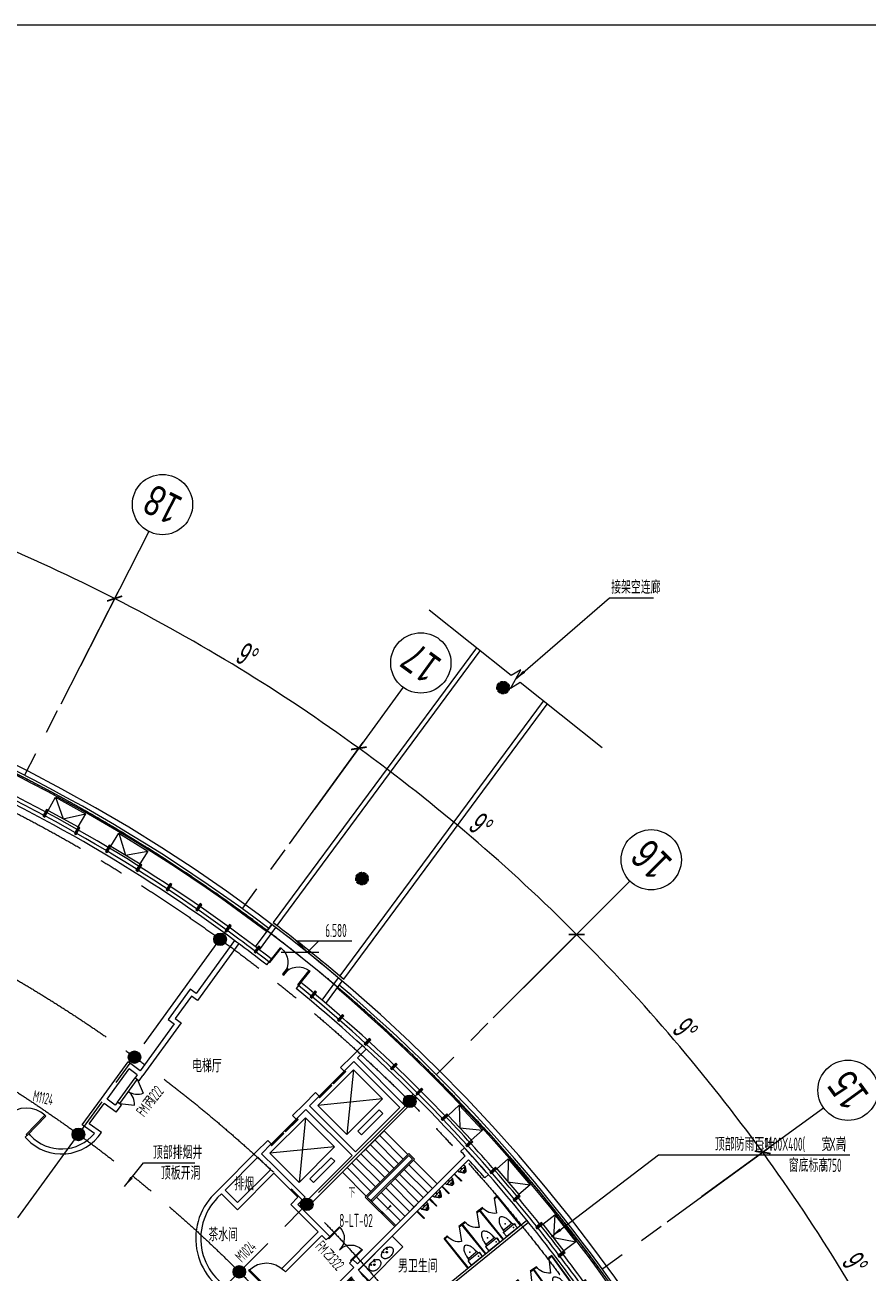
# Model space of a CAD drawing. Extents: x 104132 to 3338343, y -1228862 to 1409848.
# Drawn here: x 500422 to 534000, y 134653 to 184338 of the extents above; entities that cross this region are included whole.
import ezdxf
from ezdxf.enums import TextEntityAlignment as Align

# ---------------------------------------------------------------- set-up
doc = ezdxf.new("R2010")
doc.units = 0
for name, pattern in [('CENTER', [50.8, 31.75, -6.35, 6.35, -6.35]), ('CENTER2', [28.575, 19.05, -3.175, 3.175, -3.175]), ('DASH', [0.35, 0.25, -0.1])]:
    doc.linetypes.add(name, pattern=pattern)
doc.layers.get('0').update_dxf_attribs({"color": 8})
doc.layers.get('Defpoints').update_dxf_attribs({"color": 8})
for name, color, linetype in [('#标注', 8, 'Continuous'), ('#轴线', 8, 'CENTER2'), ('150高门槛', 8, 'Continuous'), ('A-AL', 8, 'Continuous'), ('A-COLS-PLAN-C', 8, 'DASH'), ('A-COLS-PLAN-S', 8, 'Continuous'), ('A-FIXT', 8, 'Continuous'), ('A-FLOR-UNDR', 8, 'Continuous'), ('A-GLAZ', 8, 'Continuous'), ('A-STRS-HRAL', 8, 'Continuous'), ('C-NAME', 8, 'Continuous'), ('C-SHET-SHBD', 8, 'Continuous'), ('dim', 8, 'Continuous'), ('DIM_ELEV', 8, 'Continuous'), ('DIM_LEAD', 8, 'Continuous'), ('DIM_SYMB', 8, 'Continuous'), ('DOTE', 8, 'CENTER'), ('EVTR', 8, 'Continuous'), ('PUB_HATCH', 8, 'Continuous'), ('STAIR', 8, 'Continuous'), ('WALL', 8, 'Continuous'), ('WINDOW', 8, 'Continuous'), ('WINDOW_TEXT', 8, 'Continuous'), ('建-屋面看线', 8, 'Continuous'), ('建-标字-设备', 8, 'Continuous'), ('建-洁具', 8, 'Continuous')]:
    doc.layers.add(name, color=color, linetype=linetype)
doc.layers.add('开窗', color=8, linetype='Continuous', plot=False)
doc.layers.add('结构板边线', color=8, linetype='Continuous', plot=False)
doc.styles.add('JHZX', font='jrs.shx', dxfattribs={"width": 0.6, "bigfont": 'jhz.shx'})
doc.styles.add('XD2008', font='xd-hzs.shx', dxfattribs={"width": 0.7, "bigfont": 'xd-hztxt.shx'})
doc.dimstyles.new('JZBZ-300', dxfattribs={"dimscale": 300, "dimtxt": 3, "dimasz": 1.5, "dimexe": 1, "dimexo": 1, "dimgap": 0.5, "dimtad": 1, "dimdec": 0, "dimdsep": 46, "dimtxsty": 'JHZX', "dimblk1": 'ARCHTICK', "dimblk2": 'ARCHTICK', "dimsah": 1, "dimcen": 0, "dimclrd": 1, "dimclre": 1, "dimclrt": 2, "dimadec": 3, "dimazin": 2, "dimtfac": 1, "dimtdec": 0, "dimtix": 1, "dimtmove": 0, "dimatfit": 3, "dimfxl": 1, "dimtolj": 1, "dimlwd": -1, "dimlwe": -1, "dimarcsym": 1})

# ---------------------------------------------------------------- blocks, each defined once
blk = doc.blocks.new('_ARCHTICK')
at = {"color": 0, "linetype": 'ByBlock', "const_width": 0.15}
blk.add_lwpolyline([(-0.5, -0.5), (0.5, 0.5)], dxfattribs=at)
blk = doc.blocks.new('*D18')
at = {"layer": '#标注', "color": 1, "ltscale": 300, "transparency": 16777216}
for p, q in [((626481, -107376), (630526, -104438)), ((632056, -116475), (636511, -114205))]:
    blk.add_line(p, q, dxfattribs=at)
blk.add_arc((571468, -147346), 72700, 27, 36, dxfattribs=at)
at = {"layer": 'Defpoints', "color": 0, "ltscale": 300, "transparency": 16777216}
for p in [(626238, -107553), (634428, -110996), (631789, -116611), (571468, -147346)]:
    blk.add_point(p, dxfattribs=at)
at = {"layer": '#标注', "color": 1, "ltscale": 300, "transparency": 16777216, "xscale": 450, "yscale": 450, "zscale": 450}
for p, rotation in [((630283, -104614), 126.000000000001), ((636244, -114341), 297.0000000000011)]:
    blk.add_blockref('_ARCHTICK', p, dxfattribs=dict(at, rotation=rotation))
at = {"layer": '#标注', "color": 2, "ltscale": 300, "transparency": 16777216, "insert": (633966, -109047), "char_height": 900, "attachment_point": 5, "rotation": 301.5, "style": 'JHZX'}
blk.add_mtext('\\A1;9°', dxfattribs=at)
blk = doc.blocks.new('*D19')
at = {"layer": '#标注', "color": 1, "ltscale": 300, "transparency": 16777216}
for p, q in [((619551, -99263), (623087, -95727)), ((626481, -107376), (630526, -104438))]:
    blk.add_line(p, q, dxfattribs=at)
blk.add_arc((571468, -147346), 72700, 36, 45, dxfattribs=at)
at = {"layer": 'Defpoints', "color": 0, "ltscale": 300, "transparency": 16777216}
for p in [(619339, -99475), (627966, -101594), (626238, -107553), (571468, -147346)]:
    blk.add_point(p, dxfattribs=at)
at = {"layer": '#标注', "color": 1, "ltscale": 300, "transparency": 16777216, "xscale": 450, "yscale": 450, "zscale": 450}
for p, rotation in [((622875, -95939), 135.0000000000003), ((630283, -104614), 306.0000000000009)]:
    blk.add_blockref('_ARCHTICK', p, dxfattribs=dict(at, rotation=rotation))
at = {"layer": '#标注', "color": 2, "ltscale": 300, "transparency": 16777216, "insert": (627206, -99741), "char_height": 900, "attachment_point": 5, "rotation": 310.5, "style": 'JHZX'}
blk.add_mtext('\\A1;9°', dxfattribs=at)
blk = doc.blocks.new('*D20')
at = {"layer": '#标注', "color": 1, "ltscale": 300, "transparency": 16777216}
for p, q in [((611437, -92333), (614376, -88288)), ((619551, -99263), (623087, -95727))]:
    blk.add_line(p, q, dxfattribs=at)
blk.add_arc((571468, -147346), 72700, 45, 54, dxfattribs=at)
at = {"layer": 'Defpoints', "color": 0, "ltscale": 300, "transparency": 16777216}
for p in [(611261, -92575), (620114, -93319), (619339, -99475), (571468, -147346)]:
    blk.add_point(p, dxfattribs=at)
at = {"layer": '#标注', "color": 1, "ltscale": 300, "transparency": 16777216, "xscale": 450, "yscale": 450, "zscale": 450}
for p, rotation in [((614200, -88530), 144.0000000000002), ((622875, -95939), 315.0000000000001)]:
    blk.add_blockref('_ARCHTICK', p, dxfattribs=dict(at, rotation=rotation))
at = {"layer": '#标注', "color": 2, "ltscale": 300, "transparency": 16777216, "insert": (619072, -91608), "char_height": 900, "attachment_point": 5, "rotation": 319.5, "style": 'JHZX'}
blk.add_mtext('\\A1;9°', dxfattribs=at)
blk = doc.blocks.new('*D21')
at = {"layer": '#标注', "color": 1, "ltscale": 300, "transparency": 16777216}
for p, q in [((602339, -86757), (604609, -82302)), ((611437, -92333), (614376, -88288))]:
    blk.add_line(p, q, dxfattribs=at)
blk.add_arc((571468, -147346), 72700, 54, 63, dxfattribs=at)
at = {"layer": 'Defpoints', "color": 0, "ltscale": 300, "transparency": 16777216}
for p in [(611063, -86375), (602203, -87025), (611261, -92575), (571468, -147346)]:
    blk.add_point(p, dxfattribs=at)
at = {"layer": '#标注', "color": 1, "ltscale": 300, "transparency": 16777216, "xscale": 450, "yscale": 450, "zscale": 450}
for p, rotation in [((604473, -82570), 153.000000000001), ((614200, -88530), 324.0000000000002)]:
    blk.add_blockref('_ARCHTICK', p, dxfattribs=dict(at, rotation=rotation))
at = {"layer": '#标注', "color": 2, "ltscale": 300, "transparency": 16777216, "insert": (609767, -84847), "char_height": 900, "attachment_point": 5, "rotation": 328.5, "style": 'JHZX'}
blk.add_mtext('\\A1;9°', dxfattribs=at)
blk = doc.blocks.new('*D22')
at = {"layer": '#标注', "color": 1, "ltscale": 300, "transparency": 16777216}
for p, q in [((592481, -82674), (594026, -77919)), ((602339, -86757), (604609, -82302))]:
    blk.add_line(p, q, dxfattribs=at)
blk.add_arc((571468, -147346), 72700, 63, 72, dxfattribs=at)
at = {"layer": 'Defpoints', "color": 0, "ltscale": 300, "transparency": 16777216}
for p in [(601038, -80931), (592388, -82959), (602203, -87025), (571468, -147346)]:
    blk.add_point(p, dxfattribs=at)
at = {"layer": '#标注', "color": 1, "ltscale": 300, "transparency": 16777216, "xscale": 450, "yscale": 450, "zscale": 450}
for p, rotation in [((593933, -78204), 162.0000000000006), ((604473, -82570), 333.0000000000013)]:
    blk.add_blockref('_ARCHTICK', p, dxfattribs=dict(at, rotation=rotation))
at = {"layer": '#标注', "color": 2, "ltscale": 300, "transparency": 16777216, "insert": (599519, -79626), "char_height": 900, "attachment_point": 5, "rotation": 337.5, "style": 'JHZX'}
blk.add_mtext('\\A1;9°', dxfattribs=at)
blk = doc.blocks.new('*U1046')
blk.add_line((0, -20), (0, 0))
blk.add_circle((0, -24), 4)
at = {"style": 'JHZX', "width": 0.75}
blk.add_attdef('AXES', text='', height=4, dxfattribs=at).set_placement((0, -24), align=Align.MIDDLE_CENTER)
blk = doc.blocks.new('A3文本框')
at = {"layer": 'Defpoints', "ltscale": 500}
blk.add_lwpolyline([(10, -10), (-420, -10), (-420, 297), (10, 297)], close=True, dxfattribs=at)
at = {"layer": 'C-SHET-SHBD', "style": 'XD2008', "width": 0.7}
for tag, height, p in [('子项名称', 4.5, (-37.489, 35.412)), ('图名', 4.5, (-37.489, 24.269)), ('比例', 3, (-56.3, 8.255)), ('MQJD-01', 3, (-13.245, 2.272))]:
    blk.add_attdef(tag, text='', height=height, dxfattribs=at).set_placement(p, align=Align.CENTER)
blk = doc.blocks.new('_YZH')
blk.add_circle((0, 0), 0.5)
at = {"layer": 'PUB_HATCH', "const_width": 0.5}
blk.add_lwpolyline([(-0.25, 0, 1), (0.25, 0, 1)], format="xyb", close=True, dxfattribs=at)
blk = doc.blocks.new('二层柱网0313')
at = {"layer": 'A-COLS-PLAN-S', "xscale": 500, "yscale": 500, "zscale": 500}
for p in [(858675, -296135), (855266, -300827), (866228, -302586), (853032, -303902), (862126, -306687), (859439, -309374)]:
    blk.add_blockref('_YZH', p, dxfattribs=at)
blk = doc.blocks.new('A$C346B0DA7')
for p, q in [((59, 99), (138, 146)), ((59, 99), (71, 79)), ((71, 79), (150, 126)), ((138, 146), (150, 126)), ((59, -99), (71, -79)), ((59, -99), (138, -146)), ((71, -79), (150, -126)), ((150, -126), (138, -146))]:
    blk.add_line(p, q)
for points in [[(124, 138, 0.012883), (119, 150, 0.028735), (103, 183, 0.038584), (81, 215, 0.043635), (58, 239, 0.046948), (30, 260, 0.060002), (3, 271, 0.075785), (-27, 275, 0.060889), (-62, 271, 0.054586), (-94, 259, 0.054379), (-122, 240, 0.038321), (-146, 217, 0.035303), (-168, 189, 0.040035), (-185, 157, 0.032621), (-200, 118, 0.024635), (-211, 77, 0.053768), (-218, -1), (-216, -39), (-211, -76, 1826.718919)], [(124, 138, 0.012883), (119, 150, 0.028735), (103, 183, 0.038584), (81, 215, 0.043635), (58, 239, 0.046948), (30, 260, 0.060002), (3, 271, 0.075785), (-27, 275, 0.060889), (-62, 271, 0.054586), (-94, 259, 0.054379), (-122, 240, 0.038321), (-146, 217, 0.035303), (-168, 189, 0.040035), (-185, 157, 0.032621), (-200, 118, 0.024635), (-211, 77, 0.053768), (-218, -1), (-216, -39), (-211, -76, 1826.718919)], [(124, 138, 0.012883), (119, 150, 0.028735), (103, 183, 0.038584), (81, 215, 0.043635), (58, 239, 0.046948), (30, 260, 0.060002), (3, 271, 0.075785), (-27, 275, 0.060889), (-62, 271, 0.054586), (-94, 259, 0.054379), (-122, 240, 0.038321), (-146, 217, 0.035303), (-168, 189, 0.040035), (-185, 157, 0.032621), (-200, 118, 0.024635), (-211, 77, 0.053768), (-218, -1), (-216, -39), (-211, -76, 1826.718919)], [(124, 138, 0.012883), (119, 150, 0.028735), (103, 183, 0.038584), (81, 215, 0.043635), (58, 239, 0.046948), (30, 260, 0.060002), (3, 271, 0.075785), (-27, 275, 0.060889), (-62, 271, 0.054586), (-94, 259, 0.054379), (-122, 240, 0.038321), (-146, 217, 0.035303), (-168, 189, 0.040035), (-185, 157, 0.032621), (-200, 118, 0.024635), (-211, 77, 0.053768), (-218, -1), (-216, -39), (-211, -76, 1826.718919)], [(132, -115, 0.025128), (138, -85, 0.042673), (146, 0), (144, 42, 0.021447), (138, 85, 0.025126), (132, 115)], [(132, -115, 0.025128), (138, -85, 0.042673), (146, 0), (144, 42, 0.021447), (138, 85, 0.025126), (132, 115)], [(132, -115, 0.025128), (138, -85, 0.042673), (146, 0), (144, 42, 0.021447), (138, 85, 0.025126), (132, 115)], [(132, -115, 0.025128), (138, -85, 0.042673), (146, 0), (144, 42, 0.021447), (138, 85, 0.025126), (132, 115)], [(-211, -76, 0.02503), (-200, -118, 0.032621), (-185, -157, 0.040035), (-168, -189, 0.035303), (-146, -217, 0.038321), (-122, -240, 0.054379), (-94, -259, 0.054586), (-62, -271, 0.060889), (-27, -275, 0.075785), (3, -271, 0.060002), (30, -260, 0.046948), (58, -239, 0.043635), (81, -215, 0.038584), (103, -183, 0.028735), (119, -150, 0.012881), (124, -138)], [(-211, -76, 0.02503), (-200, -118, 0.032621), (-185, -157, 0.040035), (-168, -189, 0.035303), (-146, -217, 0.038321), (-122, -240, 0.054379), (-94, -259, 0.054586), (-62, -271, 0.060889), (-27, -275, 0.075785), (3, -271, 0.060002), (30, -260, 0.046948), (58, -239, 0.043635), (81, -215, 0.038584), (103, -183, 0.028735), (119, -150, 0.012881), (124, -138)], [(-211, -76, 0.02503), (-200, -118, 0.032621), (-185, -157, 0.040035), (-168, -189, 0.035303), (-146, -217, 0.038321), (-122, -240, 0.054379), (-94, -259, 0.054586), (-62, -271, 0.060889), (-27, -275, 0.075785), (3, -271, 0.060002), (30, -260, 0.046948), (58, -239, 0.043635), (81, -215, 0.038584), (103, -183, 0.028735), (119, -150, 0.012881), (124, -138)], [(-211, -76, 0.02503), (-200, -118, 0.032621), (-185, -157, 0.040035), (-168, -189, 0.035303), (-146, -217, 0.038321), (-122, -240, 0.054379), (-94, -259, 0.054586), (-62, -271, 0.060889), (-27, -275, 0.075785), (3, -271, 0.060002), (30, -260, 0.046948), (58, -239, 0.043635), (81, -215, 0.038584), (103, -183, 0.028735), (119, -150, 0.012881), (124, -138)]]:
    blk.add_lwpolyline(points, format="xyb")
blk.add_lwpolyline([(-29, 0, 0.414221), (0, -29, 0.414221), (29, 0, 0.414221), (0, 29, 0.414221)], format="xyb", close=True)
blk.add_lwpolyline([(-29, 0, 0.414221), (0, -29, 0.414221), (29, 0, 0.414221), (0, 29, 0.414221)], format="xyb", close=True)
blk.add_lwpolyline([(-29, 0, 0.414221), (0, -29, 0.414221), (29, 0, 0.414221), (0, 29, 0.414221)], format="xyb", close=True)
blk.add_lwpolyline([(-29, 0, 0.414221), (0, -29, 0.414221), (29, 0, 0.414221), (0, 29, 0.414221)], format="xyb", close=True)
blk = doc.blocks.new('$lvtry$00000221')
for p, q in [((-124, -91), (-43, -216)), ((-116, -76), (116, -76)), ((43, -216), (124, -91))]:
    blk.add_line(p, q)
blk.add_lwpolyline([(69, -231, -0.57735), (-69, -231), (-162, -88, -0.145378), (-170, -61), (-170, 0), (170, 0), (170, -61, -0.145378), (162, -88)], format="xyb", close=True)
for centre, radius in [((0, -177), 20), ((0, -38), 17.7)]:
    blk.add_circle(centre, radius)
for centre, radius, start, end in [((-116, -86), 10, 90, 213.0863), ((0, -191), 50, 210, 330), ((116, -86), 10, 326.9137, 90)]:
    blk.add_arc(centre, radius, start, end)
for p in [(0, -38), (0, -177)]:
    blk.add_point(p)
blk = doc.blocks.new('A$C206F0229')
at = {"layer": '建-洁具'}
for p, q in [((0, 25), (400, 25)), ((0, 25), (0, 0)), ((400, 25), (400, 0)), ((0, 0), (400, 0))]:
    blk.add_line(p, q, dxfattribs=at)
at = {"layer": '建-洁具', "extrusion": (0, 0, -1), "xscale": -1, "zscale": -1, "rotation": 269.9999999999999}
blk.add_blockref('$lvtry$00000221', (0, 362), dxfattribs=at)
blk = doc.blocks.new('$lvtry$00000206')
for points in [[(-253, -220, -0.414214), (-275, -198), (-275, -22, -0.414214), (-253, 0), (253, 0, -0.414214), (275, -22), (275, -198, -0.414214), (253, -220)], [(181, -286), (-181, -286, 0.39219), (-201, -305), (-202, -326), (-204, -363), (-205, -398), (-204, -429), (-201, -459), (-197, -488), (-189, -518), (-180, -550), (-168, -584), (-153, -619), (-135, -654), (-114, -687), (-90, -717), (-63, -741), (-33, -760), (-12, -767, 0.15433), (12, -767), (33, -760), (63, -741), (90, -717), (114, -687), (135, -654), (153, -619), (168, -584), (180, -550), (189, -518), (197, -488), (201, -459), (204, -429), (205, -398), (204, -363), (202, -326), (201, -305, 0.39219)]]:
    blk.add_lwpolyline(points, format="xyb", close=True)
blk.add_lwpolyline([(-275, -120), (-297, -120), (-297, -200), (-275, -200)], close=True)
for points in [[(-205, -428), (-235, -220)], [(205, -428), (235, -220)]]:
    blk.add_lwpolyline(points)
for p in [(-166, -109), (1, -443)]:
    blk.add_point(p)
blk = doc.blocks.new('$TCHSYS$APDOOR2D')
blk.add_line((0.5, 0), (0, 0.866))
blk.add_arc((0.5, 0), 1, 120, 180)
blk = doc.blocks.new('A$C56F85882')
at = {"layer": 'A-FIXT'}
for p, q in [((0, 1512), (0, 0)), ((25, 1512), (0, 1512)), ((25, 1512), (25, 25)), ((900, 1512), (900, 25)), ((925, 1512), (900, 1512)), ((925, 1512), (925, 0)), ((162, 25), (25, 25)), ((162, 0), (162, 25)), ((900, 25), (762, 25)), ((762, 25), (762, 0)), ((0, 0), (162, 0)), ((762, 0), (925, 0))]:
    blk.add_line(p, q, dxfattribs=at)
blk.add_blockref('$lvtry$00000206', (462, 1512), dxfattribs=at)
at = {"layer": 'A-FIXT', "xscale": -600, "yscale": 600, "zscale": 25, "rotation": 359.9999999992885}
blk.add_blockref('$TCHSYS$APDOOR2D', (462, 12), dxfattribs=at)
blk = doc.blocks.new('efsdsfd')
for p, q in [((4380, 3419), (3845, 3419)), ((4380, 3379), (3845, 3379)), ((4445, 3439), (4415, 3439)), ((4445, 3359), (4415, 3359)), ((4380, 2691), (3845, 2691)), ((4380, 2651), (3845, 2651)), ((4445, 2711), (4415, 2711)), ((4445, 2631), (4415, 2631))]:
    blk.add_line(p, q)
for points in [[(4159, 3215), (4159, 2854, -0.39219), (4140, 2834), (4119, 2832), (4082, 2830), (4048, 2830), (4016, 2831), (3986, 2833), (3957, 2838), (3927, 2845), (3895, 2855), (3861, 2867), (3826, 2882), (3791, 2900), (3758, 2920), (3728, 2944), (3704, 2971), (3685, 3001), (3678, 3022, -0.15433), (3678, 3047), (3685, 3068), (3704, 3098), (3728, 3125), (3758, 3149), (3791, 3170), (3826, 3187), (3861, 3202), (3895, 3215), (3927, 3224), (3957, 3231), (3986, 3236), (4016, 3239), (4048, 3239), (4082, 3239), (4119, 3237), (4140, 3235, -0.39219)], [(4225, 2781, 0.414214), (4247, 2759), (4423, 2759, 0.414214), (4445, 2781), (4445, 3288, 0.414214), (4423, 3310), (4247, 3310, 0.414214), (4225, 3288)]]:
    blk.add_lwpolyline(points, format="xyb", close=True)
for points in [[(4017, 3240), (4225, 3270)], [(4017, 2829), (4225, 2800)]]:
    blk.add_lwpolyline(points)
blk.add_lwpolyline([(4325, 2759), (4325, 2737), (4245, 2737), (4245, 2759)], close=True)
for centre, radius, start, end in [((3845, 3399), 20, 90, 270), ((4415, 3399), 40, 90, 270), ((4415, 3399), 40, 90, 270), ((4415, 3399), 15, 90, 270), ((4415, 3399), 15, 270, 90), ((3845, 2671), 20, 90, 270), ((4415, 2671), 40, 90, 270), ((4415, 2671), 40, 90, 270), ((4415, 2671), 15, 90, 270), ((4415, 2671), 15, 270, 90)]:
    blk.add_arc(centre, radius, start, end)
for p in [(4002, 3035), (4336, 2868)]:
    blk.add_point(p)
blk = doc.blocks.new('A$C724071BC')
for p, q in [((-252, -157), (-252, 293)), ((-252, 293), (198, 293)), ((-159, -35), (-130, 81)), ((-113, 56), (-146, -63)), ((-130, 81), (-1, 81)), ((19, 56), (-113, 56)), ((-94, 119), (-94, 138)), ((-94, 138), (6, 138)), ((4, 119), (-94, 119)), ((4, 119), (-1, 81)), ((14, 195), (6, 138)), ((45, 243), (19, 56)), ((43, 122), (41, 103)), ((198, 293), (198, -157)), ((198, -157), (-252, -157)), ((-207, -44), (-200, -22)), ((-146, -63), (-207, -44)), ((-200, -22), (-159, -35)), ((-111, -8), (-121, -46))]:
    blk.add_line(p, q)
blk.add_circle((-27, 68), 750)
for centre, radius, start, end in [((0, 0), 129, 200.7235, 70.4504), ((0, 0), 111, 184.2106, 68.467), ((9, 231), 36.9, 17.9439, 277.5008)]:
    blk.add_arc(centre, radius, start, end)
blk = doc.blocks.new('A$C7E6D4B8F')
blk.add_lwpolyline([(40, 560), (40, 18), (80, 18), (80, 560, 1)], format="xyb", close=True)
for points in [[(0, 0), (120, 0), (120, 13), (0, 13)], [(14, 31), (14, 43), (22, 43), (22, 31)], [(35, 13), (35, 103), (22, 103), (22, 13)], [(85, 13), (85, 103), (98, 103), (98, 13)], [(106, 31), (106, 43), (98, 43), (98, 31)]]:
    blk.add_lwpolyline(points, close=True)
blk = doc.blocks.new('A$C61F47D64')
for p, q in [((1, 123), (29, 123)), ((3, 51), (29, 51)), ((59, 381), (29, 349)), ((29, 349), (29, 26)), ((29, 26), (531, 26)), ((48, 335), (89, 381)), ((48, 127), (48, 335)), ((89, 100), (48, 127)), ((48, 26), (48, 79)), ((48, 79), (126, 79)), ((502, 381), (59, 381)), ((89, 100), (469, 100)), ((131, 84), (131, 100)), ((280, 26), (190, 26)), ((190, 26), (370, 26)), ((428, 84), (428, 100)), ((512, 79), (433, 79)), ((512, 335), (471, 381)), ((472, 101), (512, 127)), ((502, 381), (531, 349)), ((512, 127), (512, 335)), ((512, 26), (512, 79)), ((531, 349), (531, 26)), ((561, 123), (533, 123)), ((559, 51), (533, 51)), ((0, 0), (560, 0))]:
    blk.add_line(p, q)
for points in [[(0, 350), (50, 410)], [(0, 0), (0, 350)], [(50, 410), (510, 410)], [(560, 350), (510, 410)], [(560, 0), (560, 350)]]:
    blk.add_lwpolyline(points)
for centre, radius in [((191, 56), 15), ((280, 182), 33.1), ((280, 182), 24.9), ((281, 44), 8), ((371, 54), 15)]:
    blk.add_circle(centre, radius)
for centre, start, end in [((126, 84), 270, 0), ((433, 84), 180, 270), ((469, 105), 270, 302.7556)]:
    blk.add_arc(centre, 5, start, end)
blk = doc.blocks.new('A$C6A9B0523')
for points in [[(80, 495), (740, 495)], [(80, 455), (740, 455)]]:
    blk.add_lwpolyline(points)
for name, p in [('A$C7E6D4B8F', (0, 0)), ('A$C7E6D4B8F', (700, 0)), ('A$C61F47D64', (130, 0))]:
    blk.add_blockref(name, p)
blk = doc.blocks.new('$lvtry$00000190')
for p, q in [((-220, -119, 0), (-220, -428, 0)), ((-25, -99, 0), (-199, -99, 0)), ((201, -448, 0), (-199, -448, 0)), ((-16, -64, 0), (-29, -112, 0)), ((-13, -117, 0), (-29, -112, 0)), ((-16, -64, 0), (-1, -69, 0)), ((-1, -69, 0), (-13, -117, 0)), ((3, -99, 0), (-9, -99, 0)), ((-3, -84, 0), (42, -201, 0)), ((13, -78, 0), (58, -194, 0)), ((201, -99, 0), (21, -99, 0)), ((58, -194, 0), (42, -201, 0)), ((221, -119, 0), (221, -428, 0))]:
    blk.add_line(p, q)
at = {"elevation": 0}
for points in [[(-243, 0), (243, 0, -0.414214), (263, -20), (263, -466, -0.414214), (243, -486), (-243, -486, -0.414214), (-263, -466), (-263, -20, -0.414214)], [(-244, -450), (-244, -36, -0.414214), (-224, -16), (225, -16, -0.414214), (246, -36), (246, -450, -0.414214), (225, -470), (-224, -470, -0.414214)]]:
    blk.add_lwpolyline(points, format="xyb", close=True, dxfattribs=at)
for radius in [24.2, 19.3]:
    blk.add_circle((1, -184, 0), radius)
for centre, radius, start, end in [((-199, -119, 0), 20.2, 90, 180), ((-199, -428, 0), 20.2, 180, 270), ((-1, -69, 0), 15.9, 254.4287, 164.4287), ((201, -119, 0), 20.2, 0, 90), ((201, -428, 0), 20.2, 270, 0)]:
    blk.add_arc(centre, radius, start, end)
for p in [(-1, -69, 0), (1, -184, 0)]:
    blk.add_point(p)
blk = doc.blocks.new('w1')
at = {"layer": 'A-FIXT'}
for points in [[(-6021, 1538), (-4677, 2881), (-5101, 3306), (-6445, 1962)], [(-2080, -1014), (-543, 102), (-190, -383), (-1727, -1500)], [(-6265, -1068), (-6487, -1401), (-7070, -1013), (-6848, -680)]]:
    blk.add_lwpolyline(points, close=True, dxfattribs=at)
for name, p, rotation in [('A$C206F0229', (-2629, 5778), 314.9999999999943), ('A$C206F0229', (-3124, 5283), 314.9999999999943), ('A$C206F0229', (-3619, 4788), 314.9999999999943), ('A$C206F0229', (-4114, 4293), 314.9999999999943), ('A$C56F85882', (-915, 4929), 219.0000000006253), ('A$C56F85882', (-1614, 4362), 219.0000000006253), ('A$C56F85882', (-2314, 3796), 219.0000000006253), ('A$C56F85882', (1263, 2542), 215.9999999998894), ('A$C56F85882', (535, 2013), 215.9999999998894), ('A$C56F85882', (-194, 1484), 215.9999999998894), ('efsdsfd', (-2500, -379), 134.9999999999999), ('A$C346B0DA7', (-852, -493), 306.0003091715781), ('A$C346B0DA7', (-1418, -904), 306.0003091715781), ('$lvtry$00000190', (-2131, -1794, 0), 215.9999999999953)]:
    blk.add_blockref(name, p, dxfattribs=dict(at, rotation=rotation))
at = {"layer": 'A-FIXT', "xscale": -1}
for name, p, rotation in [('A$C346B0DA7', (-5314, 2669), 314.9996908281326), ('A$C346B0DA7', (-5809, 2174), 314.9996908281326), ('A$C724071BC', (-6293, -89), 315)]:
    blk.add_blockref(name, p, dxfattribs=dict(at, rotation=rotation))
at = {"layer": 'A-FIXT', "extrusion": (0, 0, -1), "zscale": -0.9999999999999996, "rotation": 135}
blk.add_blockref('A$C6A9B0523', (7301, 1106), dxfattribs=at)
blk = doc.blocks.new('smg')
blk.add_lwpolyline([(-40, 200), (-40, -100), (40, -100), (40, 200)], close=True)
for points in [[(40, 0), (-40, 0)], [(0, -100), (0, 200)]]:
    blk.add_lwpolyline(points)
blk = doc.blocks.new('danyuan1')
at = {"layer": 'A-AL'}
for p, rotation in [((-8275, 2291), 169.7142857143211), ((-6867, 2019), 168.428571428614), ((-5465, 1716), 167.1428571428847), ((-4071, 1381), 165.8571428571781), ((-2685, 1015), 164.5714285714549), ((-1307, 618), 163.2857142857502), ((62, 190), 162.0000000000363)]:
    blk.add_blockref('smg', p, dxfattribs=dict(at, rotation=rotation))
blk = doc.blocks.new('A$C2063e2f8')
at = {"layer": 'A-FLOR-UNDR'}
blk.add_lwpolyline([(67858, 80545), (59768, 69612, -0.013838), (62578, 67357), (70677, 78303)], format="xyb", dxfattribs=at)
at = {"layer": 'A-STRS-HRAL'}
for points in [[(67858, 80545), (59768, 69612, -0.000768), (59927, 69491)], [(62425, 67487, -0.00077), (62578, 67357), (70677, 78303)]]:
    blk.add_lwpolyline(points, format="xyb", dxfattribs=at)
for points in [[(59927, 69491), (68015, 80421)], [(70520, 78427), (62425, 67487)]]:
    blk.add_lwpolyline(points, dxfattribs=at)
at = {"layer": 'A-COLS-PLAN-C', "ltscale": 0.3, "xscale": 500, "yscale": 500, "zscale": 500}
for p in [(68925, 78962), (63301, 71360)]:
    blk.add_blockref('_YZH', p, dxfattribs=at)
blk = doc.blocks.new('shangxuechuang')
at = {"layer": '开窗'}
for points in [[(-254, 543), (974, 1118)], [(-254, 543), (614, 287), (974, 1118)], [(974, 1118), (1222, 572)], [(0, 0), (-254, 543)], [(0, 0), (1228, 575)]]:
    blk.add_lwpolyline(points, dxfattribs=at)
blk = doc.blocks.new('$DorLib2D$00000002')
for p, q in [((-0.5, 0), (-0.5, 0.4875)), ((-0.475, 0.4875), (-0.5, 0.4875)), ((-0.475, 0), (-0.475, 0.4875)), ((0.475, 0), (0.475, 0.4875)), ((0.475, 0.4875), (0.5, 0.4875)), ((0.5, 0), (0.5, 0.4875)), ((-0.5, 0), (-0.475, 0)), ((0.5, 0), (0.475, 0))]:
    blk.add_line(p, q)
for centre, start, end in [((-0.4875, 0), 0, 88.53072), ((0.4875, 0), 91.46928, 180)]:
    blk.add_arc(centre, 0.4875, start, end)
blk = doc.blocks.new('$DorLib2D$00000001')
for p, q in [((0.45, 0.975), (0.5, 0.975)), ((0.45, 0), (0.45, 0.975)), ((0.5, 0), (0.5, 0.975)), ((0.5, 0), (0.45, 0))]:
    blk.add_line(p, q)
blk.add_arc((0.475, 0), 0.975, 91.4693, 180)
blk = doc.blocks.new('$DORLIB2D$00000127')
for points in [[(-0.533, 0.795), (-0.533, 0.69)], [(-0.033, 0.795), (-0.533, 0.795)], [(-0.033, 0.795), (-0.033, 0.69)], [(0.533, 0.795), (0.033, 0.795)], [(0.033, 0.795), (0.033, 0.69)], [(0.533, 0.795), (0.533, 0.69)], [(-0.033, 0.69), (-0.533, 0.69)], [(0.5, 0.5), (-0.5, 0.5)], [(0.533, 0.69), (0.033, 0.69)]]:
    blk.add_lwpolyline(points)
blk = doc.blocks.new('$DorLib2D$00000231')
for p, q in [((-0.5, 0), (-0.25, 0.433)), ((0.5, 0), (0.25, 0.433))]:
    blk.add_line(p, q)
for centre, start, end in [((-0.5, 0), 0, 60), ((0.5, 0), 120, 180)]:
    blk.add_arc(centre, 0.5, start, end)
blk = doc.blocks.new('A$C4b9ed297')
at = {"layer": '150高门槛'}
blk.add_lwpolyline([(33115, 44728), (33820, 45699), (33901, 45640), (33196, 44669)], close=True, dxfattribs=at)
at = {"layer": 'A-FLOR-UNDR', "ltscale": 5}
for radius, start, end in [(65000, 322.26362, 219.12201), (64800, 52.83684, 94.5), (64800, 15, 49.65086)]:
    blk.add_arc((0, 0), radius, start, end, dxfattribs=at)
at = {"layer": 'A-GLAZ'}
for p, q in [((39065, 50189), (39252, 50423)), ((40425, 49488), (40238, 49253))]:
    blk.add_line(p, q, dxfattribs=at)
for radius, start, end in [(63750, 53.46116, 79.71429), (63900, 53.46116, 79.71429), (63600, 53.46116, 79.71429), (63750, 52.10268, 53.46116), (63900, 52.1011, 53.46116), (63600, 52.10427, 53.46116), (63600, 45, 50.75292), (63750, 45, 50.75451), (63900, 45, 50.7561), (63600, 39, 45), (63750, 39, 45), (63900, 39, 45), (63600, 36, 39), (63750, 36, 39), (63900, 36, 39)]:
    blk.add_arc((0, 0), radius, start, end, dxfattribs=at)
at = {"layer": 'A-STRS-HRAL'}
for points in [[(39264, 51801), (38609, 50917)], [(38769, 50796), (39423, 51680)], [(41265, 48789), (41921, 49676)], [(41418, 48660), (42074, 49546)]]:
    blk.add_lwpolyline(points, dxfattribs=at)
blk.add_arc((0, 0), 65000, 49.66272, 52.83888, dxfattribs=at)
at = {"layer": 'DIM_ELEV'}
for p, q in [((39634, 50694), (41134, 50694)), ((40684, 50694), (40234, 51144)), ((40234, 51144), (42457, 51144)), ((40684, 50694), (41134, 51144))]:
    blk.add_line(p, q, dxfattribs=at)
at = {"layer": 'DIM_LEAD'}
for p, q in [((48976, 61571), (52710, 64809)), ((52710, 64809), (54469, 64809)), ((33396, 41372), (34162, 42313)), ((34162, 42313), (36201, 42313)), ((50403, 39380), (54673, 42634)), ((54673, 42634), (62291, 42634))]:
    blk.add_line(p, q, dxfattribs=at)
for points in [[(48976, 61571, 0, 120, 0), (49316, 61866, 0, 0, 0)], [(33396, 41372, 0, 120, 0), (33680, 41721, 0, 0, 0)], [(50403, 39380, 0, 120, 0), (50761, 39653, 0, 0, 0)]]:
    blk.add_lwpolyline(points, format="xyseb", dxfattribs=at)
at = {"layer": 'DIM_SYMB'}
blk.add_lwpolyline([(52424, 58829), (49156, 61429), (48774, 61195), (49181, 61945), (48803, 61709), (45535, 64309)], dxfattribs=at)
blk.add_lwpolyline([(42483, 41352, 0, 0, 0), (44742, 43611, 0, 0, 0), (45874, 42479, 0, 0, 0), (43798, 40404, 0, 80, 0), (44010, 40616, 0, 0, 0)], format="xyseb", dxfattribs=at)
at = {"layer": 'EVTR'}
for p, q in [((42515, 46015), (41101, 44601)), ((42515, 46015), (42260, 43441)), ((43674, 44855), (42515, 46015)), ((43674, 44855), (41101, 44601)), ((42260, 43441), (43674, 44855)), ((41101, 44601), (42260, 43441)), ((43537, 44428), (42688, 43579)), ((42833, 43434), (43682, 44283)), ((43682, 44283), (43537, 44428)), ((40606, 44106), (39191, 42692)), ((40606, 44106), (40351, 41532)), ((41765, 42946), (40606, 44106)), ((42688, 43579), (42833, 43434)), ((41765, 42946), (39191, 42692)), ((40351, 41532), (41765, 42946)), ((39191, 42692), (40351, 41532)), ((41627, 42518), (40779, 41670)), ((40924, 41525), (41772, 42373)), ((41772, 42373), (41627, 42518)), ((40779, 41670), (40924, 41525))]:
    blk.add_line(p, q, dxfattribs=at)
at = {"layer": 'STAIR'}
for p, q in [((43735, 43593), (42080, 41939)), ((44498, 42462), (43551, 43409)), ((44682, 42646), (43735, 43593)), ((43947, 41910), (42999, 42858)), ((44131, 42094), (43183, 43042)), ((44314, 42278), (43367, 43225)), ((43395, 41359), (42448, 42306)), ((43579, 41543), (42631, 42490)), ((43763, 41726), (42815, 42674)), ((44725, 42688), (42985, 40949)), ((44725, 42603), (43070, 40949)), ((44725, 42603), (43070, 40949)), ((43211, 40807), (44866, 42462)), ((43211, 40807), (44866, 42462)), ((43254, 40765), (44951, 42462)), ((44951, 42462), (44725, 42688)), ((44866, 42462), (44725, 42603)), ((44725, 42235), (45672, 41288)), ((44908, 42419), (45856, 41472)), ((43027, 40991), (42080, 41939)), ((43211, 41175), (42264, 42122)), ((44357, 41868), (45304, 40920)), ((44541, 42052), (45488, 41104)), ((43805, 41316), (44753, 40369)), ((43989, 41500), (44937, 40553)), ((44173, 41684), (45120, 40736)), ((44201, 39817), (45856, 41472)), ((42985, 40949), (44159, 39775)), ((43070, 40949), (44201, 39817)), ((43211, 40807), (43070, 40949)), ((43211, 40807), (43254, 40765)), ((43211, 40807), (43254, 40765)), ((43254, 40765), (44201, 39817)), ((43438, 40949), (44385, 40001)), ((43621, 41132), (44569, 40185)), ((44201, 39817), (44159, 39775))]:
    blk.add_line(p, q, dxfattribs=at)
at = {"layer": 'WALL'}
for p, q in [((37786, 51158), (36259, 49056)), ((37947, 51039), (36304, 48777)), ((36017, 49232), (35135, 48019)), ((36259, 49056), (36017, 49232)), ((36061, 48953), (35414, 48063)), ((36304, 48777), (36061, 48953)), ((35378, 47843), (34026, 45982)), ((35657, 47887), (34129, 45783)), ((35135, 48019), (35378, 47843)), ((35414, 48063), (35657, 47887)), ((42462, 46563), (42878, 46979)), ((42674, 46492), (43019, 46838)), ((42878, 46979), (43019, 46838)), ((32482, 44878), (33540, 46335)), ((34026, 45982), (33540, 46335)), ((42462, 46563), (42002, 46103)), ((42144, 45962), (42532, 46351)), ((44371, 44512), (42532, 46351)), ((44512, 44654), (42674, 46492)), ((32703, 44842), (33585, 46055)), ((33908, 45820), (33585, 46055)), ((33908, 45820), (33820, 45699)), ((33982, 45581), (34129, 45783)), ((42002, 46103), (42144, 45962)), ((33820, 45699), (33982, 45581)), ((31718, 43827), (32482, 44878)), ((33027, 44607), (32703, 44842)), ((33115, 44728), (33027, 44607)), ((33277, 44610), (33115, 44728)), ((41012, 45113), (40553, 44654)), ((40765, 44583), (41154, 44972)), ((41154, 44972), (41012, 45113)), ((44512, 44654), (44901, 45043)), ((44583, 44442), (45043, 44901)), ((31998, 43871), (32585, 44680)), ((33071, 44327), (32585, 44680)), ((33071, 44327), (33277, 44610)), ((40553, 44654), (40093, 44194)), ((40234, 44053), (40623, 44442)), ((42462, 42603), (40623, 44442)), ((42603, 42745), (40765, 44583)), ((42603, 42745), (44371, 44512)), ((42674, 42532), (44583, 44442)), ((32201, 43476), (31718, 43827)), ((32481, 43519), (31998, 43871)), ((40093, 44194), (40234, 44053)), ((29587, 43474), (29446, 43332)), ((37194, 41295), (38643, 42745)), ((39103, 43204), (38643, 42745)), ((38856, 42674), (39244, 43063)), ((39244, 43063), (39103, 43204)), ((46797, 42774), (46944, 42909)), ((37406, 41224), (38714, 42532)), ((39209, 42037), (38714, 42532)), ((39421, 42108), (38856, 42674)), ((40694, 40835), (42462, 42603)), ((40835, 40694), (42674, 42532)), ((42674, 38290), (46969, 42585)), ((42745, 38078), (47103, 42436)), ((39209, 42037), (37901, 40729)), ((39350, 41896), (37901, 40447)), ((40305, 40941), (39350, 41896)), ((40588, 40941), (39421, 42108)), ((47745, 41713), (47895, 41845)), ((36967, 41068), (37194, 41295)), ((37108, 40927), (37265, 41083)), ((37901, 40447), (37265, 41083)), ((37901, 40729), (37406, 41224)), ((40022, 40659), (40305, 40941)), ((40305, 40659), (40588, 40941)), ((40694, 40835), (40835, 40694)), ((41118, 39563), (40022, 40659)), ((41330, 39633), (40305, 40659)), ((45541, 36878), (49426, 40025)), ((45681, 36863), (49489, 39947)), ((41118, 39563), (39668, 38112)), ((39809, 37971), (41260, 39421)), ((41260, 39421), (41436, 39244)), ((41578, 39386), (41330, 39633)), ((41436, 39244), (41578, 39386)), ((42497, 38467), (42356, 38325)), ((42356, 38325), (42532, 38148)), ((42674, 38290), (42497, 38467)), ((39668, 38112), (39809, 37971)), ((40305, 35921), (42505, 38121)), ((42505, 38121), (42532, 38148)), ((42713, 38046), (42745, 38078))]:
    blk.add_line(p, q, dxfattribs=at)
for centre, radius, start, end in [((16487, 30984), 17900, 43.3087, 43.6169), ((30895, 44565), 1900, 223.3087, 326.6107), ((16487, 30984), 18100, 43.3087, 43.6364), ((30895, 44565), 1700, 223.3087, 320.1733), ((0, 0), 63400, 42.19735, 42.42857), ((0, 0), 63600, 42.11143, 42.42857), ((0, 0), 63400, 41.14286, 42.01638), ((0, 0), 63600, 41.14286, 42.11143), ((38735, 39300), 2500, 135, 251.5818), ((38735, 39300), 2300, 135, 251.5818), ((0, 0), 57200, 39, 41.6926)]:
    blk.add_arc(centre, radius, start, end, dxfattribs=at)
at = {"layer": '结构板边线', "ltscale": 2}
for points in [[(39056, 51520), (39264, 51801)], [(41865, 49264), (42074, 49546)]]:
    blk.add_lwpolyline(points, dxfattribs=at)
for radius, start, end in [(64650, 52.8353, 94.5), (65000, 49.66272, 52.83888), (64650, 15, 49.64192)]:
    blk.add_arc((0, 0), radius, start, end, dxfattribs=at)
at = {"layer": 'A-AL'}
for p, rotation in [((37442, 51534), 342), ((45043, 45043), 333), ((51534, 37442), 324)]:
    blk.add_blockref('danyuan1', p, dxfattribs=dict(at, rotation=rotation))
at = {"layer": 'A-FIXT'}
blk.add_blockref('w1', (49158, 36084), dxfattribs=at)
at = {"layer": 'WINDOW'}
for name, p, xscale, yscale, zscale, rotation in [('$DorLib2D$00000002', (39745, 49838), 1500, -1500, 1500, 141.4285984257872), ('$DORLIB2D$00000127', (41578, 45538), 1400, -200, 1400, 44.99999999999782), ('$DorLib2D$00000231', (33548, 45155), 1200, 1200, 1200, 234.0000000000009), ('$DorLib2D$00000001', (29125, 43789), -1100, -1100, -1100, 135.3777008816672), ('$DORLIB2D$00000127', (39669, 43628), 1400, -200, 1400, 45), ('$DorLib2D$00000002', (41967, 38856), 1300, -1300, 1300, 135), ('$DorLib2D$00000001', (39385, 37688), -1000, 1000, -1000, 44.99999999999913)]:
    blk.add_blockref(name, p, dxfattribs=dict(at, xscale=xscale, yscale=yscale, zscale=zscale, rotation=rotation))
at = {"layer": '建-屋面看线'}
blk.add_blockref('二层柱网0313', (-821468, 347346), dxfattribs=at)
at = {"layer": '开窗'}
for p, rotation in [((30363, 56339), 306.0000000000001), ((32860, 54920), 303.4285714285849), ((46287, 44199), 288.0000000000002), ((48223, 42078), 285.428571428585), ((50062, 39872), 282.8571428571425)]:
    blk.add_blockref('shangxuechuang', p, dxfattribs=dict(at, rotation=rotation))
at = {"layer": '结构板边线'}
blk.add_blockref('A$C2063e2f8', (-20445, -17731), dxfattribs=at)
at = {"layer": 'C-NAME', "style": 'XD2008', "width": 0.6}
for s, p in [('电梯厅', (36092, 45912)), ('8-LT-02', (41951, 39756)), ('茶水间', (36739, 39194)), ('男卫生间', (44296, 37947))]:
    blk.add_text(s, height=525, dxfattribs=at).set_placement(p)
at = {"layer": 'DIM_ELEV', "style": 'XD2008', "width": 0.6}
blk.add_text('6.580', height=525, dxfattribs=at).set_placement((41394, 51301))
at = {"layer": 'DIM_LEAD', "style": 'XD2008', "width": 0.6}
for s, p in [('接架空连廊', (52781, 64967)), ('顶部防雨百叶', (56911, 42792)), (':1400X400(', (58801, 42792)), ('宽', (61164, 42792)), ('X', (61479, 42792)), ('高', (61721, 42792)), (')', (62036, 42792)), ('顶部排烟井', (34531, 42462)), ('窗底标高', (59855, 41952)), ('9.750', (61115, 41952)), ('顶板开洞', (34851, 41643))]:
    blk.add_text(s, height=525, dxfattribs=at).set_placement(p)
at = {"layer": 'DIM_SYMB', "style": 'XD2008', "width": 0.6}
blk.add_text('下', height=350, dxfattribs=at).set_placement((42324, 40927))
at = {"layer": 'WINDOW_TEXT', "style": 'XD2008', "width": 0.6}
for s, rotation, p in [('1222', 52.3365, (34620, 44669)), ('M1124', 348.2625, (29720, 44764)), ('丙', 52.3365, (34455, 44456)), ('FM', 52.3365, (34188, 44110)), ('M1024', 44.5164, (38076, 38324)), ('FM', 313.1436, (40963, 38947)), ('乙', 313.1436, (41261, 38629)), ('1322', 313.1436, (41446, 38432))]:
    blk.add_text(s, height=450, rotation=rotation, dxfattribs=at).set_placement(p)
at = {"layer": '建-标字-设备', "style": 'XD2008', "width": 0.6}
blk.add_text('排烟', height=525, dxfattribs=at).set_placement((37769, 41212))
blk = doc.blocks.new('轴网20240313')
at = {"layer": '#标注', "ltscale": 300}
blk.add_circle((571467.9, -147345.9), 64700, dxfattribs=at)
at = {"layer": '#轴线', "ltscale": 300}
for p, q in [((578413.9, -133713.5), (602203, -87024.7)), ((580461, -134967.9), (611260.9, -92575.4)), ((582286.6, -136527.2), (619339, -99474.8)), ((583845.8, -138352.8), (626238.3, -107552.8))]:
    blk.add_line(p, q, dxfattribs=at)
for radius in [64700, 63300, 57500, 53700, 44100]:
    blk.add_circle((571467.9, -147345.9), radius, dxfattribs=at)
at = {"layer": '#标注'}
for p, xscale, yscale, zscale, rotation, values in [((603111, -85242.7), 299.9999999999999, 299.9999999999999, 299.9999999999999, 152.9999999999871, {'AXES': '18'}), ((612436.5, -90957.4), 300, 300, 300, 143.9999999999872, {'AXES': '17'}), ((620753.2, -98060.5), 299.9999999999999, 299.9999999999999, 299.9999999999999, 134.9999999999872, {'AXES': '16'}), ((627856.3, -106377.3), 300, 300, 300, 125.9999999999873, {'AXES': '15'})]:
    blk.add_blockref('*U1046', p, dxfattribs=dict(at, xscale=xscale, yscale=yscale, zscale=zscale, rotation=rotation)).add_auto_attribs(values)
at = {"layer": '#标注', "ltscale": 300}
for base, p1, p2, picture, middle in [((601037.6, -80931.1), (602203, -87024.7), (592388.3, -82959.4), '*D22', (599518.6, -79625.5)), ((611063.1, -86374.5), (611260.9, -92575.4), (602203, -87024.7), '*D21', (609767, -84847.4)), ((620113.7, -93319.3), (619339, -99474.8), (611260.9, -92575.4), '*D20', (619072.4, -91608.1)), ((627966.4, -101594.3), (626238.3, -107552.8), (619339, -99474.8), '*D19', (627205.6, -99741.3)), ((634427.9, -110995.9), (631789, -116610.7), (626238.3, -107552.8), '*D18', (633966.4, -109046.7))]:
    dim = blk.add_angular_dim_3p(base=base, center=(571467.9, -147345.9), p1=p1, p2=p2, dimstyle='JZBZ-300', dxfattribs=at)
    dim.commit()
    dim.dimension.update_dxf_attribs({"geometry": picture, "text_midpoint": middle})

msp = doc.modelspace()

# ---------------------------------------------------------------- block references
at = {"layer": 'dim', "xscale": 600, "yscale": 600, "zscale": 600}
msp.add_blockref('A3文本框', (614132, 6138), dxfattribs=at)
at = {"layer": 'dim', "ltscale": 300}
msp.add_blockref('A$C4b9ed297', (470988, 96727), dxfattribs=at)
at = {"layer": 'DOTE'}
msp.add_blockref('轴网20240313', (-100480, 244073), dxfattribs=at)

doc.saveas('drawing.dxf')
